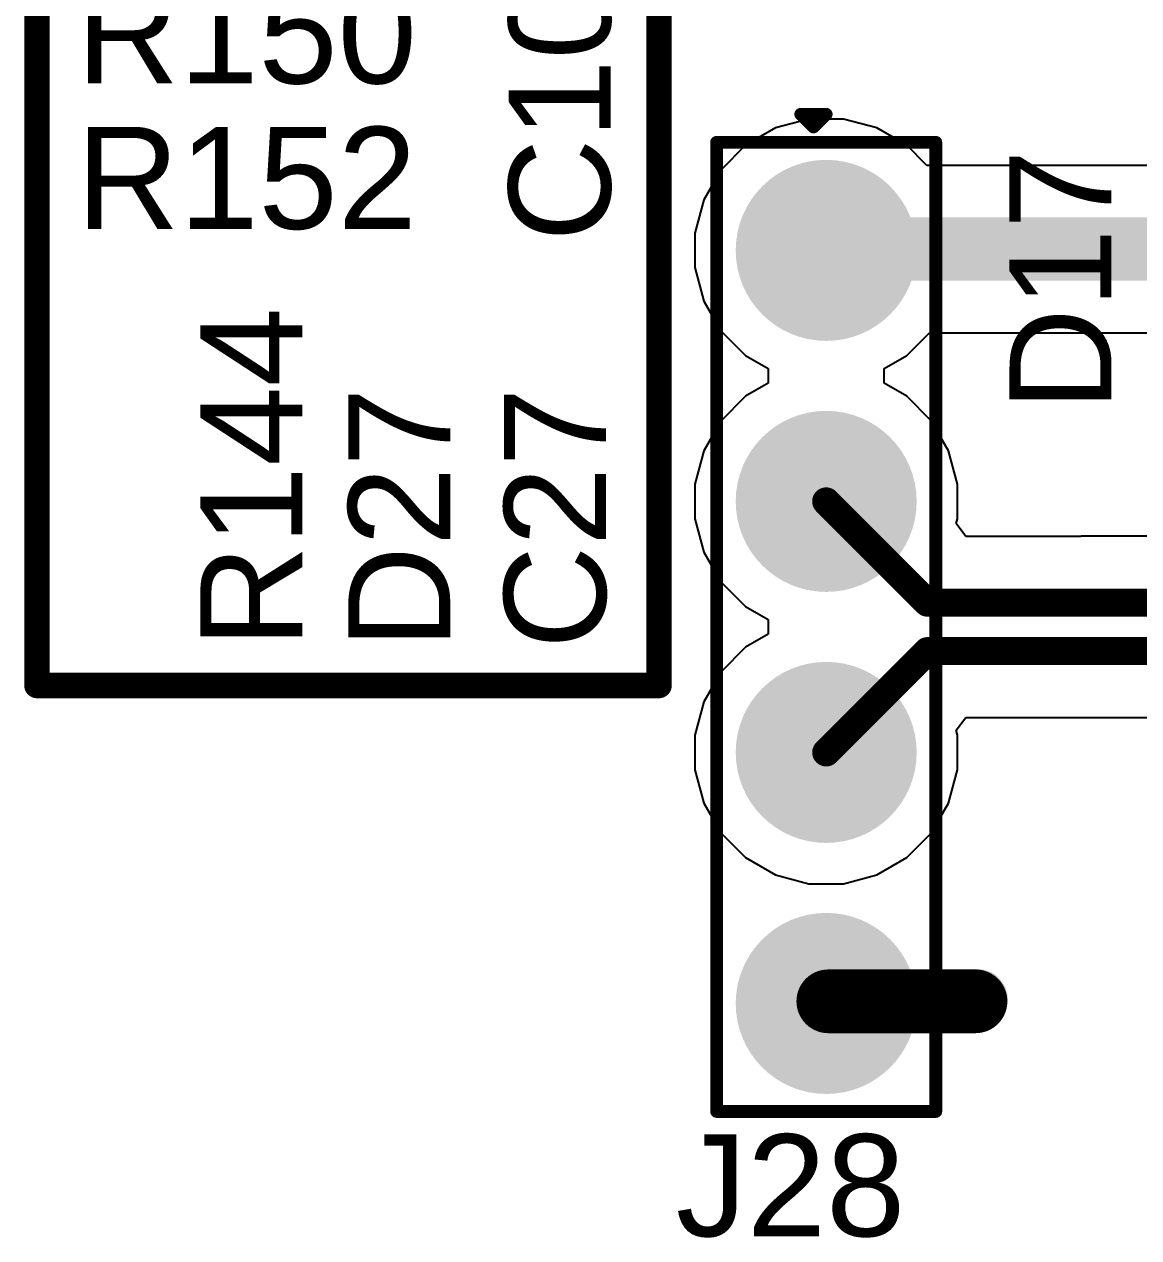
# Model space of a CAD drawing. Header units: millimetres. Extents: x -3 to 5437, y -3 to 5435.
# Drawn here: x 20.85 to 31.96, y 85.89 to 97.97 of the extents above; entities that cross this region are included whole.
import ezdxf

# ---------------------------------------------------------------- set-up
doc = ezdxf.new("R2010")
doc.units = ezdxf.units.MM
for name, color, linetype in [('BottomLayer', 5, 'Continuous'), ('TopLayer', 1, 'Continuous'), ('TopOverlay', 2, 'Continuous'), ('TopPaste', 8, 'Continuous'), ('TopSolder', 216, 'Continuous'), ('ViaHoleLayer', 16, 'Continuous')]:
    doc.layers.add(name, color=color, linetype=linetype)
doc.styles.add('Arial', font='', dxfattribs={"height": 0.2})
doc.styles.get('Arial').set_extended_font_data('Arial')

# ---------------------------------------------------------------- blocks, each defined once
blk = doc.blocks.new('P____4_P___191')
at = {"layer": 'TopLayer'}
h = blk.add_hatch(color=1, dxfattribs=at)
edge = h.paths.add_edge_path()
edge.add_arc((-3.75000012, 0), 0.7999984, 0, 360)
h = blk.add_hatch(color=1, dxfattribs=at)
edge = h.paths.add_edge_path()
edge.add_arc((-1.25000004, 0), 0.7999984, 0, 360)
h = blk.add_hatch(color=1, dxfattribs=at)
edge = h.paths.add_edge_path()
edge.add_arc((1.25000004, 0), 0.7999984, 0, 360)
h = blk.add_hatch(color=1, dxfattribs=at)
edge = h.paths.add_edge_path()
edge.add_arc((3.75000012, 0), 0.7999984, 0, 360)
at = {"layer": 'TopPaste'}
h = blk.add_hatch(color=8, dxfattribs=at)
edge = h.paths.add_edge_path()
edge.add_arc((-3.75000012, 0), 0.7999984, 0, 360)
h = blk.add_hatch(color=8, dxfattribs=at)
edge = h.paths.add_edge_path()
edge.add_arc((-1.25000004, 0), 0.7999984, 0, 360)
h = blk.add_hatch(color=8, dxfattribs=at)
edge = h.paths.add_edge_path()
edge.add_arc((1.25000004, 0), 0.7999984, 0, 360)
h = blk.add_hatch(color=8, dxfattribs=at)
edge = h.paths.add_edge_path()
edge.add_arc((3.75000012, 0), 0.7999984, 0, 360)
at = {"layer": 'TopSolder'}
h = blk.add_hatch(color=216, dxfattribs=at)
edge = h.paths.add_edge_path()
edge.add_arc((-3.75000012, 0), 0.9015983999999999, 0, 360)
h = blk.add_hatch(color=216, dxfattribs=at)
edge = h.paths.add_edge_path()
edge.add_arc((-1.25000004, 0), 0.9015983999999999, 0, 360)
h = blk.add_hatch(color=216, dxfattribs=at)
edge = h.paths.add_edge_path()
edge.add_arc((1.25000004, 0), 0.9015983999999999, 0, 360)
h = blk.add_hatch(color=216, dxfattribs=at)
edge = h.paths.add_edge_path()
edge.add_arc((3.75000012, 0), 0.9015983999999999, 0, 360)
at = {"layer": 'TopOverlay', "const_width": 0.127}
for points in [[(-4.826, -1.0922), (-4.826, 1.0922)], [(4.826, 1.0922), (-4.826, 1.0922)], [(4.826, -1.0922), (4.826, 1.0922)], [(-5.1054, -0.254), (-5.1054, 0)], [(-4.9784, -0.127), (-5.1054, 0)], [(-5.1054, -0.254), (-4.9784, -0.127)], [(4.826, -1.0922), (-4.826, -1.0922)]]:
    blk.add_lwpolyline(points, dxfattribs=at)
at = {"layer": 'TopOverlay', "const_width": 0.0635}
for points in [[(-4.85775, 1.0922, 1), (-4.79425, 1.0922, 1)], [(-4.85775, 1.0922, 1), (-4.79425, 1.0922, 1)], [(4.79425, 1.0922, 1), (4.85775, 1.0922, 1)], [(4.79425, 1.0922, 1), (4.85775, 1.0922, 1)], [(-5.13715, 0, 1), (-5.07365, 0, 1)], [(-5.13715, 0, 1), (-5.07365, 0, 1)], [(-5.01015, -0.127, 1), (-4.94665, -0.127, 1)], [(-5.01015, -0.127, 1), (-4.94665, -0.127, 1)], [(-5.13715, -0.254, 1), (-5.07365, -0.254, 1)], [(-5.13715, -0.254, 1), (-5.07365, -0.254, 1)], [(-4.85775, -1.0922, 1), (-4.79425, -1.0922, 1)], [(-4.85775, -1.0922, 1), (-4.79425, -1.0922, 1)], [(4.79425, -1.0922, 1), (4.85775, -1.0922, 1)], [(4.79425, -1.0922, 1), (4.85775, -1.0922, 1)]]:
    blk.add_lwpolyline(points, format="xyb", close=True, dxfattribs=at)

msp = doc.modelspace()

# ---------------------------------------------------------------- hatches: boundary and pattern name
at = {"layer": 'BottomLayer'}
h = msp.add_hatch(color=5, dxfattribs=at)
edge = h.paths.add_edge_path()
edge.add_arc((30.353, 88.265), 0.2999994, 0, 360)
at = {"layer": 'TopLayer'}
msp.add_hatch(color=1, dxfattribs=at).paths.add_polyline_path([(28.84415109999999, 95.42018762), (33.85354926, 95.42018762), (33.85354926, 96.05105757999999), (28.84415109999999, 96.05105757999999)])
h = msp.add_hatch(color=1, dxfattribs=at)
edge = h.paths.add_edge_path()
edge.add_arc((30.353, 88.265), 0.2999994, 0, 360)
at = {"layer": 'ViaHoleLayer'}
h = msp.add_hatch(color=16, dxfattribs=at)
edge = h.paths.add_edge_path()
edge.add_arc((30.353, 88.265), 0.1499997, 0, 360)

# ---------------------------------------------------------------- linework, layer by layer
at = {"layer": 'TopLayer'}
for p, q in [((28.33928292, 96.94165016), (28.04102088, 96.76944832)), ((28.67194925999999, 97.03078638), (28.33928292, 96.94165016)), ((29.01635294, 97.03078638), (28.67194925999999, 97.03078638)), ((29.34901928, 96.94165016), (29.01635294, 97.03078638)), ((29.64728132, 96.76944832), (29.34901928, 96.94165016)), ((28.04102088, 96.76944832), (27.79749076, 96.52591819999999)), ((29.84771779999999, 96.56901183999999), (29.64728132, 96.76944832)), ((32.34555125999999, 96.56901183999999), (29.84771779999999, 96.56901183999999)), ((27.79749076, 96.52591819999999), (27.62528892, 96.22765616)), ((27.62528892, 96.22765616), (27.5361527, 95.89498981999999)), ((27.5361527, 95.89498981999999), (27.5361527, 95.55058614)), ((27.5361527, 95.55058614), (27.62528892, 95.2179198)), ((27.62528892, 95.2179198), (27.79749076, 94.91965775999999)), ((27.79749076, 94.91965775999999), (28.04102088, 94.67612764)), ((29.64728132, 94.67612764), (29.87338958, 94.9022359)), ((29.87338958, 94.9022359), (32.34555125999999, 94.9022359)), ((28.04102088, 94.67612764), (28.26621474, 94.54611265999999)), ((29.42208746, 94.54611265999999), (29.64728132, 94.67612764)), ((28.26621474, 94.54611265999999), (28.26621474, 94.39946322)), ((29.42208746, 94.39946322), (29.42208746, 94.54611265999999)), ((28.26621474, 94.39946322), (28.04102088, 94.26944823999999)), ((29.64728132, 94.26944823999999), (29.42208746, 94.39946322)), ((28.04102088, 94.26944823999999), (27.79749076, 94.02591812)), ((29.89081144, 94.02591812), (29.64728132, 94.26944823999999)), ((27.79749076, 94.02591812), (27.62528892, 93.72765607999999)), ((30.06301328, 93.72765607999999), (29.89081144, 94.02591812)), ((27.62528892, 93.72765607999999), (27.5361527, 93.39498973999999)), ((30.1521495, 93.39498973999999), (30.06301328, 93.72765607999999)), ((27.5361527, 93.39498973999999), (27.5361527, 93.05058605999999)), ((30.1521495, 93.05058605999999), (30.1521495, 93.39498973999999)), ((27.5361527, 93.05058605999999), (27.62528892, 92.71791972)), ((30.1389923, 93.00148023999999), (30.1521495, 93.05058605999999)), ((30.23644448, 92.8744777), (30.1389923, 93.00148023999999)), ((31.38116152, 92.8744777), (30.23644448, 92.8744777)), ((31.38424, 92.87508984), (31.38116152, 92.8744777)), ((32.22040037999999, 92.87508984), (31.38424, 92.87508984)), ((27.62528892, 92.71791972), (27.79749076, 92.41965768)), ((27.79749076, 92.41965768), (28.04102088, 92.17612755999998)), ((28.04102088, 92.17612755999998), (28.26621474, 92.04611258)), ((28.26621474, 92.04611258), (28.26621474, 91.89946314)), ((28.26621474, 91.89946314), (28.04102088, 91.76944816)), ((28.04102088, 91.76944816), (27.79749076, 91.52591804)), ((27.79749076, 91.52591804), (27.62528892, 91.227656)), ((27.62528892, 91.227656), (27.5361527, 90.89498966)), ((30.1389923, 90.94409548), (30.23644448, 91.07109802)), ((30.23644448, 91.07109802), (31.58352586, 91.07109802)), ((31.58352586, 91.07109802), (31.58660434, 91.07171016)), ((31.58660434, 91.07171016), (32.22040037999999, 91.07171016)), ((27.5361527, 90.89498966), (27.5361527, 90.55058598)), ((30.1521495, 90.89498966), (30.1389923, 90.94409548)), ((30.1521495, 90.55058598), (30.1521495, 90.89498966)), ((27.5361527, 90.55058598), (27.62528892, 90.21791963999999)), ((30.06301328, 90.21791963999999), (30.1521495, 90.55058598)), ((27.62528892, 90.21791963999999), (27.79749076, 89.9196576)), ((29.89081144, 89.9196576), (30.06301328, 90.21791963999999)), ((27.79749076, 89.9196576), (28.04102088, 89.67612747999999)), ((29.64728132, 89.67612747999999), (29.89081144, 89.9196576)), ((28.04102088, 89.67612747999999), (28.33928292, 89.50392564)), ((29.34901928, 89.50392564), (29.64728132, 89.67612747999999)), ((28.33928292, 89.50392564), (28.67194925999999, 89.41478941999999)), ((29.01635294, 89.41478941999999), (29.34901928, 89.50392564)), ((28.67194925999999, 89.41478941999999), (29.01635294, 89.41478941999999))]:
    msp.add_line(p, q, dxfattribs=at)
for points, const_width in [([(28.84415109999999, 93.2227879), (29.85285114, 92.21408785999999)], 0.2794), ([(29.85285114, 92.21408785999999), (31.38362786, 92.21408785999999)], 0.2794), ([(31.38362786, 92.21408785999999), (31.38424, 92.2147)], 0.2794), ([(31.38424, 92.2147), (32.70442786, 92.2147)], 0.2794), ([(28.84415109999999, 90.72278782), (29.85285114, 91.73148785999999)], 0.2794), ([(29.85285114, 91.73148785999999), (31.58352586, 91.73148785999999)], 0.2794), ([(31.58352586, 91.73148785999999), (31.584138, 91.73209999999999)], 0.2794), ([(31.584138, 91.73209999999999), (32.70442786, 91.73209999999999)], 0.2794), ([(28.86525596, 88.2438926), (30.3318926, 88.2438926)], 0.635), ([(28.84415109999999, 88.22278773999999), (28.86525596, 88.2438926)], 0.254), ([(30.3318926, 88.2438926), (30.353, 88.265)], 0.254)]:
    msp.add_lwpolyline(points, dxfattribs=dict(at, const_width=const_width))
for points, const_width in [([(28.7743011, 93.2227879, 1), (28.9140011, 93.2227879, 1)], 0.1397), ([(29.78300114, 92.21408785999999, 1), (29.92270114, 92.21408785999999, 1)], 0.1397), ([(29.78300114, 92.21408785999999, 1), (29.92270114, 92.21408785999999, 1)], 0.1397), ([(31.31377785999999, 92.21408785999999, 1), (31.45347786, 92.21408785999999, 1)], 0.1397), ([(31.31377785999999, 92.21408785999999, 1), (31.45347786, 92.21408785999999, 1)], 0.1397), ([(31.31439, 92.2147, 1), (31.45409, 92.2147, 1)], 0.1397), ([(31.31439, 92.2147, 1), (31.45409, 92.2147, 1)], 0.1397), ([(29.78300114, 91.73148785999999, 1), (29.92270114, 91.73148785999999, 1)], 0.1397), ([(29.78300114, 91.73148785999999, 1), (29.92270114, 91.73148785999999, 1)], 0.1397), ([(31.51367586, 91.73148785999999, 1), (31.65337586, 91.73148785999999, 1)], 0.1397), ([(31.51367586, 91.73148785999999, 1), (31.65337586, 91.73148785999999, 1)], 0.1397), ([(31.514288, 91.73209999999999, 1), (31.653988, 91.73209999999999, 1)], 0.1397), ([(31.514288, 91.73209999999999, 1), (31.653988, 91.73209999999999, 1)], 0.1397), ([(28.7743011, 90.72278782, 1), (28.9140011, 90.72278782, 1)], 0.1397), ([(28.70650596, 88.2438926, 1), (29.02400596, 88.2438926, 1)], 0.3175), ([(30.1731426, 88.2438926, 1), (30.4906426, 88.2438926, 1)], 0.3175), ([(28.7806511, 88.22278773999999, 1), (28.9076511, 88.22278773999999, 1)], 0.127), ([(28.80175596, 88.2438926, 1), (28.92875596, 88.2438926, 1)], 0.127), ([(30.2683926, 88.2438926, 1), (30.3953926, 88.2438926, 1)], 0.127), ([(30.2895, 88.265, 1), (30.4165, 88.265, 1)], 0.127)]:
    msp.add_lwpolyline(points, format="xyb", close=True, dxfattribs=dict(at, const_width=const_width))
at = {"layer": 'TopOverlay', "const_width": 0.254}
for points in [[(20.9804, 91.38919999999999), (20.9804, 103.6828)], [(27.178, 91.38919999999999), (27.178, 103.6828)], [(20.9804, 91.38919999999999), (27.178, 91.38919999999999)]]:
    msp.add_lwpolyline(points, dxfattribs=at)
at = {"layer": 'TopOverlay', "const_width": 0.127}
for points in [[(20.9169, 91.38919999999999, 1), (21.0439, 91.38919999999999, 1)], [(20.9169, 91.38919999999999, 1), (21.0439, 91.38919999999999, 1)], [(27.1145, 91.38919999999999, 1), (27.2415, 91.38919999999999, 1)], [(27.1145, 91.38919999999999, 1), (27.2415, 91.38919999999999, 1)]]:
    msp.add_lwpolyline(points, format="xyb", close=True, dxfattribs=at)

# ---------------------------------------------------------------- block references
at = {"rotation": 270}
msp.add_blockref('P____4_P___191', (28.84415109999999, 91.97278786), dxfattribs=at)

# ---------------------------------------------------------------- texts
at = {"layer": 'TopOverlay', "style": 'Arial'}
for s, p in [('C100', (26.6952349, 95.80937404)), ('D17', (31.68658128, 94.1228496)), ('R144', (23.6244892, 91.76205168)), ('D27', (25.09768666, 91.75345123999999)), ('C27', (26.64947172, 91.75344869999999))]:
    msp.add_text(s, height=1.016, rotation=90, dxfattribs=at).set_placement(p)
for s, p in [('R150', (21.37288842, 97.38463886)), ('R152', (21.37288842, 95.93683886)), ('J28', (27.3444081, 85.90383886))]:
    msp.add_text(s, height=1.016, dxfattribs=at).set_placement(p)

doc.saveas('drawing.dxf')
